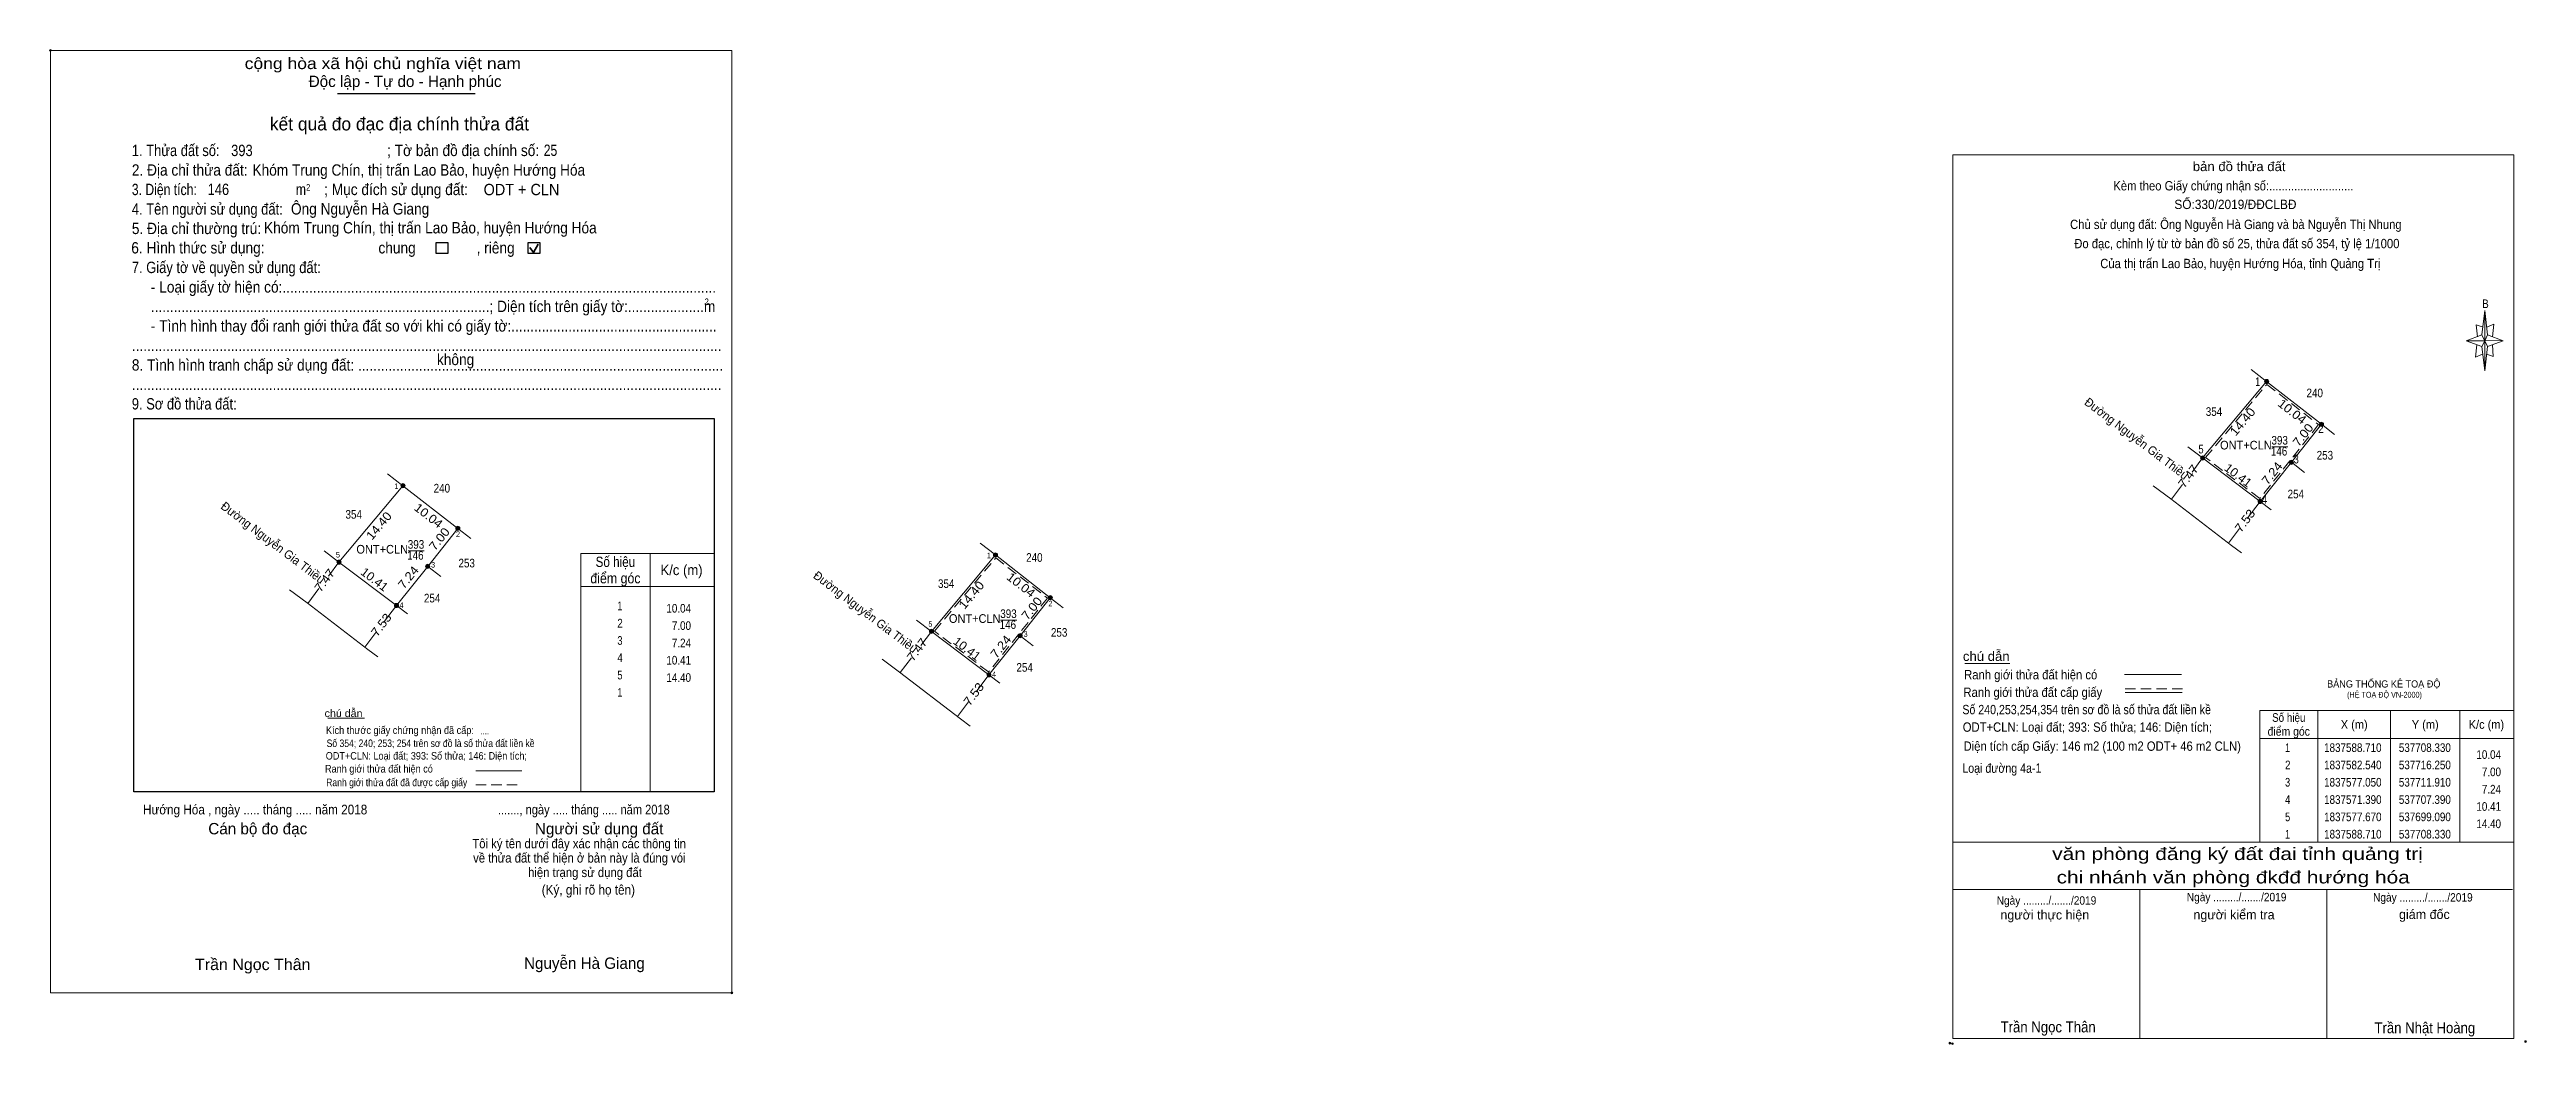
# Model space of a CAD drawing. Header units: metres. Extents: x 537572 to 537929, y 1837518 to 1837662.
import ezdxf
from ezdxf.enums import TextEntityAlignment as Align

# ---------------------------------------------------------------- set-up
doc = ezdxf.new("R2010")
doc.units = ezdxf.units.M
doc.header["$LTSCALE"] = 0.5
doc.header["$PDMODE"] = 32
doc.header["$PDSIZE"] = 0.25
doc.linetypes.add('MEDIUM_DASHED', pattern=[4.5, 3, -1.5])
for name, color, linetype, lineweight in [('1', 7, 'MEDIUM_DASHED', 13), ('10', 7, 'Continuous', 13), ('17', 7, 'Continuous', 13), ('2', 7, 'Continuous', 13), ('36', 7, 'Continuous', 13), ('5', 7, 'Continuous', 13), ('6', 7, 'Continuous', 13), ('63', 7, 'Continuous', 13)]:
    doc.layers.add(name, color=color, linetype=linetype, lineweight=lineweight)

msp = doc.modelspace()

# ---------------------------------------------------------------- hatches: boundary and pattern name
at = {"layer": '63'}
for points in [[(537892.2, 1837613.76, 1), (537891.6, 1837613.76, 1)], [(537900.12, 1837607.59, 1), (537899.52, 1837607.59, 1)], [(537882.96, 1837602.72, 1), (537882.36, 1837602.72, 1)], [(537895.78, 1837602.1, 1), (537895.18, 1837602.1, 1)], [(537623.07, 1837598.72, 1), (537622.47, 1837598.72, 1)], [(537891.26, 1837596.44, 1), (537890.66, 1837596.44, 1)], [(537630.99, 1837592.55, 1), (537630.39, 1837592.55, 1)], [(537613.83, 1837587.68, 1), (537613.23, 1837587.68, 1)], [(537626.65, 1837587.06, 1), (537626.05, 1837587.06, 1)], [(537708.63, 1837588.71, 1), (537708.03, 1837588.71, 1)], [(537716.55, 1837582.54, 1), (537715.95, 1837582.54, 1)], [(537622.13, 1837581.4, 1), (537621.53, 1837581.4, 1)], [(537699.39, 1837577.67, 1), (537698.79, 1837577.67, 1)], [(537712.21, 1837577.05, 1), (537711.61, 1837577.05, 1)], [(537707.69, 1837571.39, 1), (537707.09, 1837571.39, 1)]]:
    msp.add_hatch(color=256, dxfattribs=at).paths.add_polyline_path(points)

# ---------------------------------------------------------------- linework, layer by layer
at = {"layer": '1'}
for points in [[(537891.94, 1837613.35), (537899.4, 1837607.54), (537895.25, 1837602.29), (537890.91, 1837596.86), (537883.09, 1837602.77)], [(537708.37, 1837588.3), (537715.83, 1837582.49), (537711.68, 1837577.24), (537707.34, 1837571.81), (537699.52, 1837577.72)]]:
    msp.add_lwpolyline(points, close=True, dxfattribs=at)
at = {"layer": '10'}
for p, q in [((537899.82, 1837607.59), (537901.69, 1837606.13)), ((537630.69, 1837592.55), (537632.56, 1837591.09)), ((537716.25, 1837582.54), (537718.12, 1837581.08))]:
    msp.add_line(p, q, dxfattribs=at)
for points in [[(537889.69, 1837615.48), (537891.9, 1837613.76), (537899.82, 1837607.59)], [(537620.56, 1837600.44), (537622.77, 1837598.72), (537630.69, 1837592.55)], [(537706.12, 1837590.43), (537708.33, 1837588.71), (537716.25, 1837582.54)]]:
    msp.add_lwpolyline(points, dxfattribs=at)
at = {"layer": '17'}
for p, q in [((537848.32, 1837573.03), (537854.84, 1837573.03)), ((537611.93, 1837565.12), (537617.21, 1837565.12))]:
    msp.add_line(p, q, dxfattribs=at)
at = {"layer": '2', "lineweight": 25}
for p, q in [((537613.31, 1837655.35), (537633.22, 1837655.35)), ((537583.93, 1837608.41), (537667.72, 1837608.41)), ((537667.72, 1837608.41), (537667.72, 1837554.48))]:
    msp.add_line(p, q, dxfattribs=at)
at = {"layer": '2', "lineweight": 35}
for p, q in [((537641.07, 1837633.11), (537641.63, 1837632.38)), ((537641.63, 1837632.38), (537642.31, 1837633.6))]:
    msp.add_line(p, q, dxfattribs=at)
at = {"layer": '2'}
for p, q in [((537882.66, 1837602.72), (537891.9, 1837613.76)), ((537882.66, 1837602.72), (537880.51, 1837604.35)), ((537890.96, 1837596.44), (537882.66, 1837602.72)), ((537613.53, 1837587.68), (537622.77, 1837598.72)), ((537875.53, 1837598.72), (537878.05, 1837596.84)), ((537613.53, 1837587.68), (537611.38, 1837589.31)), ((537621.83, 1837581.4), (537613.53, 1837587.68)), ((537699.09, 1837577.67), (537708.33, 1837588.71)), ((537606.4, 1837583.68), (537608.92, 1837581.8)), ((537699.09, 1837577.67), (537696.94, 1837579.3)), ((537707.39, 1837571.39), (537699.09, 1837577.67)), ((537691.96, 1837573.67), (537694.48, 1837571.79))]:
    msp.add_line(p, q, dxfattribs=at)
msp.add_lwpolyline([(537571.86, 1837661.6), (537670.28, 1837661.6), (537670.28, 1837525.47), (537571.86, 1837525.47)], close=True, dxfattribs=at)
at = {"layer": '2', "lineweight": 25}
for points in [[(537627.55, 1837633.83), (537629.24, 1837633.83), (537629.24, 1837632.26), (537627.55, 1837632.26)], [(537640.85, 1837633.83), (537642.54, 1837633.83), (537642.54, 1837632.26), (537640.85, 1837632.26)]]:
    msp.add_lwpolyline(points, close=True, dxfattribs=at)
msp.add_lwpolyline([(537667.72, 1837554.48), (537583.93, 1837554.48), (537583.93, 1837608.41)], dxfattribs=at)
at = {"layer": '2'}
for p in [(537571.86, 1837661.6), (537670.28, 1837525.47)]:
    msp.add_point(p, dxfattribs=at)
at = {"layer": '36'}
for p, q in [((537895.48, 1837602.1), (537897.36, 1837600.64)), ((537886.85, 1837590.1), (537878.05, 1837596.84)), ((537890.96, 1837596.44), (537892.56, 1837595.25)), ((537888.27, 1837589.01), (537886.85, 1837590.1)), ((537626.35, 1837587.06), (537628.23, 1837585.6)), ((537617.72, 1837575.06), (537608.92, 1837581.8)), ((537621.83, 1837581.4), (537623.43, 1837580.21)), ((537711.91, 1837577.05), (537713.79, 1837575.59)), ((537619.14, 1837573.97), (537617.72, 1837575.06)), ((537703.28, 1837565.05), (537694.48, 1837571.79)), ((537707.39, 1837571.39), (537708.99, 1837570.2)), ((537704.7, 1837563.96), (537703.28, 1837565.05))]:
    msp.add_line(p, q, dxfattribs=at)
for points in [[(537890.96, 1837596.44), (537895.48, 1837602.1), (537899.82, 1837607.59)], [(537621.83, 1837581.4), (537626.35, 1837587.06), (537630.69, 1837592.55)], [(537707.39, 1837571.39), (537711.91, 1837577.05), (537716.25, 1837582.54)]]:
    msp.add_lwpolyline(points, dxfattribs=at)
at = {"layer": '5'}
for p, q in [((537922.98, 1837620.52), (537923.43, 1837624.02)), ((537922.98, 1837618.8), (537920.73, 1837619.62)), ((537923.79, 1837618.8), (537923.43, 1837615.3)), ((537923.79, 1837620.52), (537926.04, 1837619.62)), ((537924.51, 1837619.08), (537924.6, 1837617.36)), ((537924.6, 1837617.36), (537923.7, 1837617.72)), ((537846.6, 1837547.22), (537927.6, 1837547.22)), ((537846.6, 1837540.38), (537927.42, 1837540.38)), ((537846.6, 1837540.38), (537927.42, 1837540.38)), ((537846.6, 1837540.38), (537927.42, 1837540.38)), ((537873.6, 1837518.87), (537873.6, 1837540.38)), ((537900.6, 1837518.87), (537900.6, 1837540.38))]:
    msp.add_line(p, q, dxfattribs=at)
for points in [[(537846.6, 1837646.49), (537927.6, 1837646.49), (537927.6, 1837518.87), (537846.6, 1837518.87)], [(537923.43, 1837624.02), (537923.79, 1837620.52), (537923.43, 1837619.62)], [(537923.43, 1837619.62), (537920.73, 1837619.62), (537922.98, 1837620.52), (537923.79, 1837618.8), (537926.04, 1837619.62), (537923.43, 1837619.7)], [(537923.43, 1837619.62), (537923.43, 1837615.3), (537922.98, 1837618.8)]]:
    msp.add_lwpolyline(points, close=True, dxfattribs=at)
for points in [[(537923.16, 1837621.6), (537922.17, 1837621.96), (537922.35, 1837620.24)], [(537923.7, 1837621.6), (537924.69, 1837622.04), (537924.51, 1837620.24)], [(537923.43, 1837619.62), (537922.98, 1837620.52), (537920.73, 1837619.62)], [(537922.26, 1837619.08), (537922.08, 1837617.28), (537923.07, 1837617.72)], [(537923.43, 1837619.62), (537923.79, 1837618.8), (537926.04, 1837619.62)], [(537927.6, 1837518.87), (537846.6, 1837518.87), (537846.6, 1837540.38)]]:
    msp.add_lwpolyline(points, dxfattribs=at)
for p in [(537846.17, 1837518.18), (537846.53, 1837518.12)]:
    msp.add_point(p, dxfattribs=at)
at = {"layer": '6'}
for p, q in [((537871.36, 1837571.46), (537879.59, 1837571.46)), ((537871.49, 1837568.83), (537879.72, 1837568.83)), ((537633.29, 1837557.54), (537639.96, 1837557.54))]:
    msp.add_line(p, q, dxfattribs=at)
at = {"layer": '6', "linetype": 'MEDIUM_DASHED'}
for p, q in [((537871.49, 1837569.38), (537879.77, 1837569.38)), ((537633.28, 1837555.48), (537639.99, 1837555.48))]:
    msp.add_line(p, q, dxfattribs=at)
at = {"layer": '6'}
msp.add_point((537929.3, 1837518.42), dxfattribs=at)
at = {"layer": '63'}
for p, q in [((537892.64, 1837604.34), (537894.98, 1837604.34)), ((537881.13, 1837600.69), (537882.66, 1837602.72)), ((537878.15, 1837596.76), (537879.76, 1837598.89)), ((537889.11, 1837593.99), (537890.96, 1837596.44)), ((537886.42, 1837590.43), (537888, 1837592.53)), ((537612, 1837585.65), (537613.53, 1837587.68)), ((537623.51, 1837589.3), (537625.85, 1837589.3)), ((537658.46, 1837588.91), (537658.46, 1837554.48)), ((537658.46, 1837588.91), (537658.46, 1837554.48)), ((537609.02, 1837581.72), (537610.63, 1837583.85)), ((537619.98, 1837578.95), (537621.83, 1837581.4)), ((537709.07, 1837579.29), (537711.41, 1837579.29)), ((537617.29, 1837575.39), (537618.87, 1837577.49)), ((537697.56, 1837575.64), (537699.09, 1837577.67)), ((537694.58, 1837571.71), (537696.19, 1837573.84)), ((537705.54, 1837568.94), (537707.39, 1837571.39)), ((537702.85, 1837565.38), (537704.43, 1837567.48)), ((537899.3, 1837566.22), (537899.3, 1837547.22)), ((537909.8, 1837566.22), (537909.8, 1837547.22)), ((537919.8, 1837566.22), (537919.8, 1837547.22)), ((537890.9, 1837562.22), (537927.6, 1837562.22))]:
    msp.add_line(p, q, dxfattribs=at)
for points in [[(537659.08, 1837554.48), (537648.48, 1837554.48), (537648.48, 1837588.91), (537659.08, 1837588.91)], [(537657.6, 1837588.91), (537667.72, 1837588.91), (537667.72, 1837554.48), (537657.6, 1837554.48)], [(537648.48, 1837584.17), (537658.46, 1837584.17), (537667.72, 1837584.17)]]:
    msp.add_lwpolyline(points, dxfattribs=at)
msp.add_lwpolyline([(537890.9, 1837566.22), (537927.6, 1837566.22), (537927.6, 1837547.22), (537890.9, 1837547.22)], close=True, dxfattribs=at)
for centre in [(537891.9, 1837613.76), (537899.82, 1837607.59), (537882.66, 1837602.72), (537895.48, 1837602.1), (537622.77, 1837598.72), (537890.96, 1837596.44), (537630.69, 1837592.55), (537613.53, 1837587.68), (537626.35, 1837587.06), (537708.33, 1837588.71), (537716.25, 1837582.54), (537621.83, 1837581.4), (537699.09, 1837577.67), (537711.91, 1837577.05), (537707.39, 1837571.39)]:
    msp.add_circle(centre, 0.3, dxfattribs=at)

# ---------------------------------------------------------------- texts
at = {"layer": '1'}
for s, width, p in [('ONT+CLN', 0.95, (537888.91, 1837603.95)), ('146', 0.85, (537893.695, 1837603.07)), ('393', 0.85, (537893.785, 1837604.65)), ('ONT+CLN', 0.95, (537619.78, 1837588.91)), ('393', 0.85, (537624.655, 1837589.61)), ('146', 0.85, (537624.565, 1837588.03)), ('ONT+CLN', 0.95, (537705.34, 1837578.9)), ('146', 0.85, (537710.125, 1837578.02)), ('393', 0.85, (537710.215, 1837579.6))]:
    msp.add_text(s, height=1.25, dxfattribs=dict(at, width=width)).set_placement(p, align=Align.CENTER)
for s, height, width, p in [('BẢNG THỐNG KÊ TOẠ ĐỘ ', 1.035, 0.95, (537900.64, 1837569.56)), ('(HỆ TOẠ ĐỘ VN-2000)', 0.837, 0.9, (537903.52, 1837568.1))]:
    msp.add_text(s, height=height, dxfattribs=dict(at, width=width)).set_placement(p)
at = {"layer": '2'}
for s, height, width, p in [('cộng hòa xã hội chủ nghĩa việt nam', 1.643, 1.15, (537599.92, 1837658.9)), ('1. Thửa đất số:', 1.643, 0.85, (537583.62, 1837646.33)), ('393', 1.64, 0.85, (537597.96, 1837646.33)), ('; Tờ bản đồ địa chính số:', 1.643, 0.9, (537620.48, 1837646.33)), ('25', 1.64, 0.8, (537643.1, 1837646.35)), ('2. Địa chỉ thửa đất:', 1.643, 0.9, (537583.62, 1837643.5)), ('Khóm Trung Chín, thị trấn Lao Bảo, huyện Hướng Hóa', 1.64, 0.9, (537601.04, 1837643.5)), ('4. Tên người sử dụng đất:', 1.643, 0.85, (537583.62, 1837637.87)), ('3. Diện tích:', 1.643, 0.8, (537583.62, 1837640.69)), ('146', 1.64, 0.85, (537594.56, 1837640.71)), ('Ông Nguyễn Hà Giang', 1.64, 0.9, (537606.6, 1837637.89)), ('m', 1.643, 0.8, (537607.31, 1837640.69)), ('2', 0.9386, 0.8, (537608.79, 1837641.35)), ('; Mục đích sử dụng đất:', 1.643, 0.9, (537611.39, 1837640.69)), ('ODT + CLN', 1.64, 0.95, (537634.42, 1837640.68)), ('5. Địa chỉ thường trú:', 1.643, 0.9, (537583.62, 1837635.06)), ('Khóm Trung Chín, thị trấn Lao Bảo, huyện Hướng Hóa', 1.64, 0.9, (537602.71, 1837635.16)), ('6. Hình thức sử dụng:', 1.643, 0.9, (537583.54, 1837632.26)), ('chung                , riêng', 1.643, 0.9, (537619.23, 1837632.26)), ('7. Giấy tờ về quyền sử dụng đất:', 1.643, 0.85, (537583.62, 1837629.43)), ('     - Loại giấy tờ hiện có:..................................................................................................................', 1.643, 0.9, (537583.62, 1837626.61)), ('     .........................................................................................; Diện tích trên giấy tờ:....................m', 1.643, 0.9, (537583.62, 1837623.8)), ('2', 0.9386, 0.8, (537666.33, 1837624.82)), ('     - Tình hình thay đổi ranh giới thửa đất so với khi có giấy tờ:......................................................', 1.643, 0.9, (537583.62, 1837620.98)), ('...........................................................................................................................................................', 1.643, 0.9, (537583.62, 1837618.16)), ('8. Tình hình tranh chấp sử dụng đất: ................................................................................................', 1.643, 0.9, (537583.62, 1837615.34)), ('không', 1.643, 0.9, (537627.68, 1837616.13)), ('9. Sơ đồ thửa đất:', 1.643, 0.85, (537583.62, 1837609.72)), ('...........................................................................................................................................................', 1.643, 0.9, (537583.62, 1837612.54)), ('Hướng Hóa , ngày ..... tháng ..... năm 2018', 1.408, 0.9, (537585.23, 1837551.23)), ('......., ngày ..... tháng ..... năm 2018', 1.408, 0.85, (537636.48, 1837551.23)), ('(Ký, ghi rõ họ tên)', 1.408, 0.9, (537642.81, 1837539.64)), ('Trần Ngọc Thân', 1.644, 1.05, (537592.74, 1837528.74))]:
    msp.add_text(s, height=height, dxfattribs=dict(at, width=width)).set_placement(p)
for s, height, p in [('Độc lập - Tự do - Hạnh phúc', 1.643, (537609.16, 1837656.31)), ('Cán bộ đo đạc', 1.643, (537594.66, 1837548.35)), ('Người sử dụng đất', 1.643, (537641.83, 1837548.35)), ('Nguyễn Hà Giang', 1.64, (537640.26, 1837528.92))]:
    msp.add_text(s, height=height, dxfattribs=at).set_placement(p)
for s, height, p in [('kết quả đo đạc địa chính thửa đất', 1.878, (537622.265, 1837650.04)), ('.', 0.4694, (537670.2664, 1837525.22))]:
    msp.add_text(s, height=height, dxfattribs=at).set_placement(p, align=Align.CENTER)
for s, height, width, p in [('....', 0.91, 0.95, (537634.575, 1837562.82)), ('Tôi ký tên dưới đây xác nhận các thông tin', 1.357, 0.9, (537648.215, 1837546.34)), ('về thửa đất thể hiện ở bản này là đúng vói', 1.357, 0.9, (537648.245, 1837544.27)), ('hiện trạng sử dụng đất', 1.357, 0.9, (537649.06, 1837542.18))]:
    msp.add_text(s, height=height, dxfattribs=dict(at, width=width)).set_placement(p, align=Align.CENTER)
at = {"layer": '5'}
for s, height, width, p in [('bản đồ thửa đất', 1.35, 1.05, (537887.935, 1837644.16)), ('Kèm theo Giấy chứng nhận số:...........................', 1.35, 0.9, (537887.105, 1837641.37)), ('SỐ:330/2019/ĐĐCLBĐ', 1.35, 0.95, (537887.395, 1837638.68)), ('Chủ sử dụng đất: Ông Nguyễn Hà Giang và bà Nguyễn Thị Nhung', 1.35, 0.9, (537887.455, 1837635.79)), ('Đo đạc, chỉnh lý từ tờ bản đồ số 25, thửa đất số 354, tỷ lệ 1/1000 ', 1.35, 0.9, (537887.83, 1837633.02)), ('Của thị trấn Lao Bảo, huyện Hướng Hóa, tỉnh Quảng Trị', 1.35, 0.9, (537888.1, 1837630.14)), ('B', 1.24, 0.85, (537923.505, 1837624.38)), ('văn phòng đăng ký đất đai tỉnh quảng trị', 1.8, 1.25, (537887.7, 1837544.64)), ('chi nhánh văn phòng đkđđ hướng hóa', 1.8, 1.25, (537887.075, 1837541.26)), ('Ngày ........./......./2019', 1.215, 0.9, (537860.115, 1837538.19)), ('Ngày ........./......./2019', 1.215, 0.9, (537887.565, 1837538.68)), ('Ngày ........./......./2019', 1.215, 0.9, (537914.465, 1837538.64)), ('Trần Ngọc Thân', 1.58, 0.9, (537860.35, 1837519.74)), ('Trần Nhật Hoàng', 1.575, 0.9, (537914.75, 1837519.62))]:
    msp.add_text(s, height=height, dxfattribs=dict(at, width=width)).set_placement(p, align=Align.CENTER)
for s, p in [('người thực hiện', (537859.87, 1837536.05)), ('người kiểm tra', (537887.19, 1837536.07)), ('giám đốc', (537914.685, 1837536.12))]:
    msp.add_text(s, height=1.35, dxfattribs=at).set_placement(p, align=Align.CENTER)
at = {"layer": '6'}
for s, height, width, p in [('chú dẫn', 1.35, 1.05, (537848.04, 1837573.4)), ('Ranh giới thửa đất hiện có ', 1.35, 0.9, (537848.22, 1837570.74)), ('Ranh giới thửa đất cấp giấy', 1.35, 0.9, (537848.12, 1837568.2)), ('chú dẫn', 1.094, 1.05, (537611.46, 1837565.29)), ('Số 240,253,254,354 trên sơ đồ là số thửa đất liền kề', 1.35, 0.85, (537847.96, 1837565.7)), ('ODT+CLN: Loại đất; 393: Số thửa; 146: Diện tích;', 1.35, 0.9, (537848.02, 1837563.17)), ('Kích thước giấy chứng nhận đã cấp:', 1.094, 0.9, (537611.65, 1837562.85)), ('Số 354; 240; 253; 254 trên sơ đồ là số thửa đất liền kề', 1.09, 0.85, (537611.75, 1837560.96)), ('Diện tích cấp Giấy: 146 m2 (100 m2 ODT+ 46 m2 CLN)', 1.35, 0.9, (537848.14, 1837560.42)), ('Ranh giới thửa đất hiện có ', 1.094, 0.9, (537611.51, 1837557.28)), ('ODT+CLN: Loại đất; 393: Số thửa; 146: Diện tích;', 1.09, 0.9, (537611.62, 1837559.15)), ('Loại đường 4a-1', 1.35, 0.85, (537847.96, 1837557.24)), ('Ranh giới thửa đất đã được cấp giấy', 1.094, 0.85, (537611.68, 1837555.31))]:
    msp.add_text(s, height=height, dxfattribs=dict(at, width=width)).set_placement(p)
at = {"layer": '63'}
for s, rotation, width, p in [('Đường Nguyễn Gia Thiều', 322.864, 0.95, (537872.7527, 1837605.0261)), ('10.04', 322.08, 1.1, (537895.2059, 1837608.9353)), ('14.40', 50.072, 1.1, (537888.9114, 1837607.5639)), ('7.00', 51.673, 1.1, (537897.6458, 1837605.6674)), ('7.47', 52.885, 1.1, (537881.0883, 1837599.7079)), ('10.41', 322.888, 1.05, (537887.4179, 1837599.7224)), ('7.24', 51.39, 1.1, (537893.1699, 1837600.12)), ('Đường Nguyễn Gia Thiều', 322.864, 0.95, (537603.6227, 1837589.9861)), ('14.40', 50.072, 1.1, (537619.7814, 1837592.5239)), ('10.04', 322.08, 1.1, (537626.0759, 1837593.8953)), ('7.53', 52.932, 1.1, (537889.2692, 1837593.2883)), ('7.00', 51.673, 1.1, (537628.5158, 1837590.6274)), ('7.47', 52.885, 1.1, (537611.9583, 1837584.6679)), ('10.41', 322.888, 1.05, (537618.2879, 1837584.6824)), ('7.24', 51.39, 1.1, (537624.0399, 1837585.08)), ('Đường Nguyễn Gia Thiều', 322.864, 0.95, (537689.1827, 1837579.9761)), ('10.04', 322.08, 1.1, (537711.6359, 1837583.8853)), ('14.40', 50.072, 1.1, (537705.3414, 1837582.5139)), ('7.00', 51.673, 1.1, (537714.0758, 1837580.6174)), ('7.53', 52.932, 1.1, (537620.1392, 1837578.2483)), ('7.47', 52.885, 1.1, (537697.5183, 1837574.6579)), ('10.41', 322.888, 1.05, (537703.8479, 1837574.6724)), ('7.24', 51.39, 1.1, (537709.5999, 1837575.07)), ('7.53', 52.932, 1.1, (537705.6992, 1837568.2383))]:
    msp.add_text(s, height=1.25, rotation=rotation, dxfattribs=dict(at, width=width)).set_placement(p, align=Align.CENTER)
for s, height, width, p in [(' 1', 1.25, 0.75, (537890.96, 1837613.12)), (' 2', 1.25, 0.85, (537900.14, 1837606.35)), (' 5', 1.25, 0.8, (537882.8, 1837603.38)), (' 3', 1.25, 0.8, (537896.55, 1837601.93)), (' 1', 0.8, 0.9, (537622.11, 1837598.24)), (' 4', 1.25, 0.85, (537891.99, 1837596.1)), (' 2', 0.8, 0.9, (537631.01, 1837591.31)), (' 5', 0.8, 0.9, (537613.67, 1837588.34)), (' 3', 0.8, 0.95, (537627.42, 1837586.89)), (' 1', 0.8, 0.9, (537707.67, 1837588.23)), (' 4', 0.8, 0.95, (537622.86, 1837581.06)), ('10.04', 1.25, 0.85, (537664.37, 1837580.38)), ('7.00', 1.25, 0.85, (537664.37, 1837577.88)), (' 5', 0.8, 0.9, (537699.23, 1837578.33)), (' 2', 0.8, 0.9, (537716.57, 1837581.3)), ('7.24', 1.25, 0.85, (537664.37, 1837575.38)), (' 3', 0.8, 0.95, (537712.98, 1837576.88)), ('10.41', 1.25, 0.85, (537664.37, 1837572.88)), ('14.40', 1.25, 0.85, (537664.37, 1837570.38)), (' 4', 0.8, 0.95, (537708.42, 1837571.05)), ('10.04', 1.25, 0.85, (537925.75, 1837559.25)), ('7.00', 1.25, 0.85, (537925.75, 1837556.75)), ('7.24', 1.25, 0.85, (537925.75, 1837554.25)), ('10.41', 1.25, 0.85, (537925.75, 1837551.75)), ('14.40', 1.25, 0.85, (537925.75, 1837549.25))]:
    msp.add_text(s, height=height, dxfattribs=dict(at, width=width)).set_placement(p, align=Align.RIGHT)
for s, height, width, p in [('240', 1.25, 0.85, (537898.85, 1837611.49)), ('354', 1.25, 0.85, (537884.3, 1837608.8)), ('253', 1.25, 0.85, (537900.315, 1837602.49)), ('240', 1.25, 0.85, (537628.39, 1837597.73)), ('254', 1.25, 0.85, (537896.12, 1837596.89)), ('354', 1.25, 0.85, (537615.66, 1837593.95)), ('253', 1.25, 0.85, (537631.975, 1837586.91)), ('điểm góc', 1.484, 0.9, (537653.455, 1837584.61)), ('Số hiệu', 1.484, 0.85, (537653.45, 1837586.98)), ('K/c (m)', 1.484, 0.95, (537663.005, 1837585.8)), ('240', 1.25, 0.85, (537713.95, 1837587.72)), ('254', 1.25, 0.85, (537626.99, 1837581.85)), ('354', 1.25, 0.85, (537701.22, 1837583.94)), (' 2', 1.25, 0.85, (537653.925, 1837578.23)), (' 1', 1.25, 0.75, (537653.92, 1837580.73)), (' 3', 1.25, 0.8, (537653.915, 1837575.73)), ('253', 1.25, 0.85, (537717.535, 1837576.9)), (' 4', 1.25, 0.85, (537653.92, 1837573.23)), (' 5', 1.25, 0.8, (537653.925, 1837570.73)), ('254', 1.25, 0.85, (537712.55, 1837571.84)), (' 1', 1.25, 0.75, (537653.92, 1837568.23)), ('Số hiệu', 1.25, 0.85, (537895.1, 1837564.6)), ('X (m)', 1.25, 0.95, (537904.55, 1837563.6)), ('Y (m)', 1.25, 0.95, (537914.805, 1837563.6)), ('K/c (m)', 1.25, 0.95, (537923.645, 1837563.6)), ('điểm góc', 1.25, 0.9, (537895.1, 1837562.6)), (' 1', 1.25, 0.75, (537894.75, 1837560.25)), ('1837588.710', 1.25, 0.85, (537904.35, 1837560.25)), ('537708.330', 1.25, 0.85, (537914.75, 1837560.25)), (' 2', 1.25, 0.85, (537894.755, 1837557.75)), ('1837582.540', 1.25, 0.85, (537904.35, 1837557.75)), ('537716.250', 1.25, 0.85, (537914.75, 1837557.75)), (' 4', 1.25, 0.85, (537894.75, 1837552.75)), (' 3', 1.25, 0.8, (537894.745, 1837555.25)), ('1837577.050', 1.25, 0.85, (537904.35, 1837555.25)), ('1837571.390', 1.25, 0.85, (537904.35, 1837552.75)), ('537711.910', 1.25, 0.85, (537914.75, 1837555.25)), ('537707.390', 1.25, 0.85, (537914.75, 1837552.75)), (' 5', 1.25, 0.8, (537894.755, 1837550.25)), ('1837577.670', 1.25, 0.85, (537904.35, 1837550.25)), ('537699.090', 1.25, 0.85, (537914.75, 1837550.25)), (' 1', 1.25, 0.75, (537894.75, 1837547.75)), ('1837588.710', 1.25, 0.85, (537904.35, 1837547.75)), ('537708.330', 1.25, 0.85, (537914.75, 1837547.75))]:
    msp.add_text(s, height=height, dxfattribs=dict(at, width=width)).set_placement(p, align=Align.CENTER)

doc.saveas('drawing.dxf')
